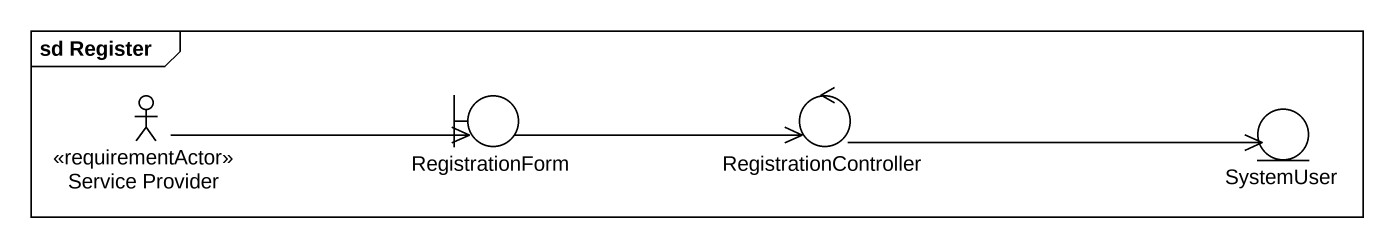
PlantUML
@startuml
mainframe sd Register
actor "Service Provider" as Service_Provider <<requirementActor>>
boundary RegistrationForm
control RegistrationController
entity SystemUser
Service_Provider -right-> RegistrationForm
RegistrationForm -right-> RegistrationController
RegistrationController -right-> SystemUser
@enduml
